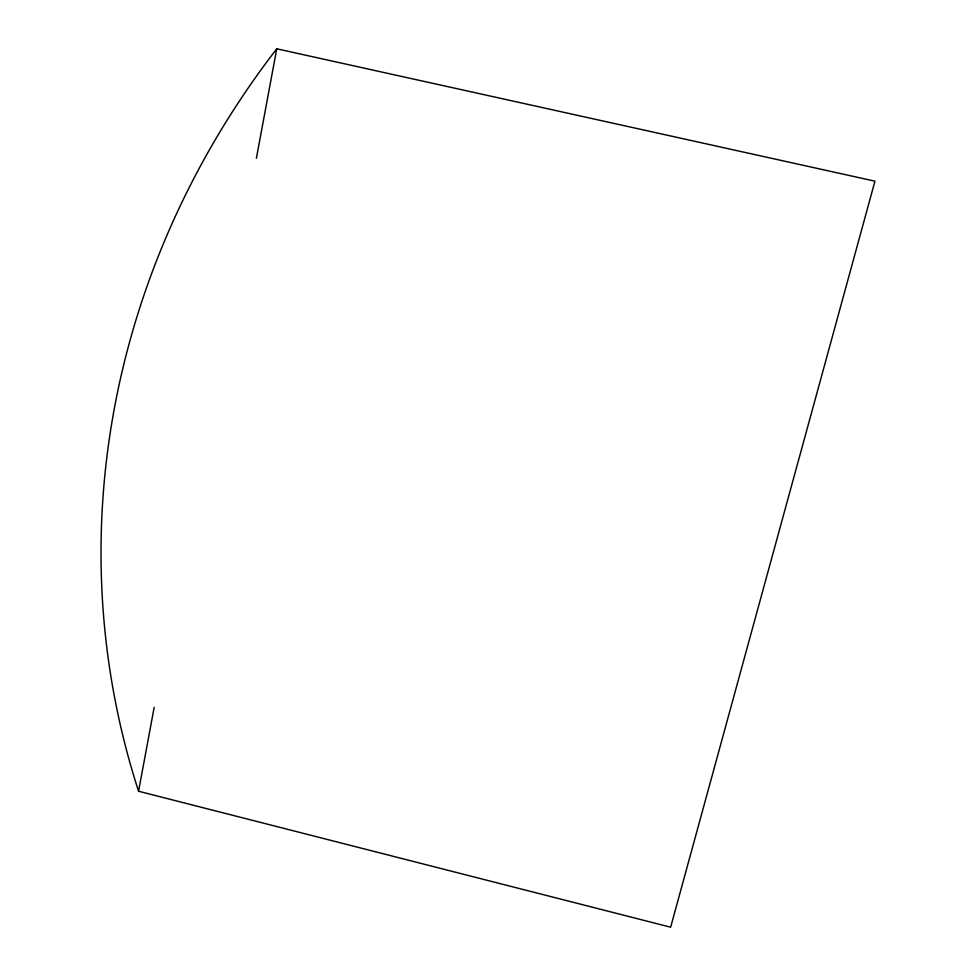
<?xml version="1.0" encoding="UTF-8"?>
<svg xmlns="http://www.w3.org/2000/svg" width="976" height="976" viewBox="0 0 976 976"><rect width="100%" height="100%" fill="white"/><g stroke="black" fill="none" stroke-linecap="round" stroke-linejoin="round"><path stroke-width="1.46" d="M256.383 158.271L276.757 48.8L874.947 181.182L670.646 927.2L138.568 791.243L154.184 707.319M138.568 791.243A890.441 828.429 -15.8 0 1 276.757 48.8"/></g></svg>
